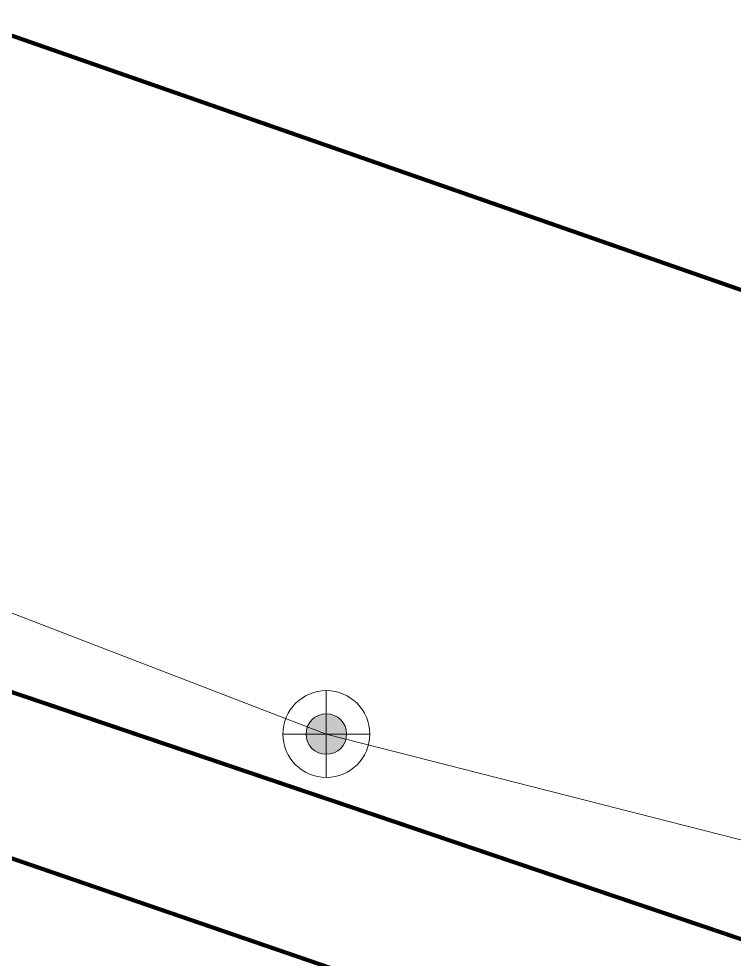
# Model space of a CAD drawing. Header units: inches. Extents: x 350994 to 353538, y 1581369 to 1583842.
# Drawn here: x 351835.69 to 351852.97, y 1583049.48 to 1583072.21 of the extents above; entities that cross this region are included whole.
import ezdxf

# ---------------------------------------------------------------- set-up
doc = ezdxf.new("R2010")
doc.units = ezdxf.units.IN
doc.header["$MEASUREMENT"] = 0
doc.linetypes.add('1', pattern=[0])
doc.linetypes.add('ACAD_ISO03W100', pattern=[30, 12, -18])
for name, color, linetype in [('CW', 94, '1'), ('EP TF', 5, 'Continuous'), ("ROAD'S", 1, '1')]:
    doc.layers.add(name, color=color, linetype=linetype)
doc.styles.get("Standard").update_dxf_attribs({"font": 'arial.ttf'})
doc.linetypes.add('SILT_FENCE', pattern='A,0.5,-0.2,["EP",Standard,S=0.1,R=0,X=-0.1,Y=-0.05],-0.2', length=0.9)

# ---------------------------------------------------------------- blocks, each defined once
blk = doc.blocks.new('EP1')
at = {"layer": 'EP TF', "lineweight": 5}
h = blk.add_hatch(color=252, dxfattribs=at)
edge = h.paths.add_edge_path()
edge.add_arc((351339.771, 1583222.914), 0.49, 0, 360)
at = {"layer": 'EP TF', "color": 252, "lineweight": 5}
for points in [[(351339.771, 1583223.964), (351339.771, 1583221.864)], [(351338.721, 1583222.914), (351340.821, 1583222.914)]]:
    blk.add_lwpolyline(points, dxfattribs=at)
for radius in [1.05, 0.49]:
    blk.add_circle((351339.771, 1583222.914), radius, dxfattribs=at)

msp = doc.modelspace()

# ---------------------------------------------------------------- linework, layer by layer
at = {"layer": 'CW', "color": 156, "linetype": 'ACAD_ISO03W100', "lineweight": 5, "ltscale": 0.1, "const_width": 0.1, "elevation": 92.972}
msp.add_lwpolyline([(351812.907, 1583459.527), (351867.413, 1583432.724), (351890.802, 1583483.779), (352001.478, 1583425.265), (352052.368, 1583395.589), (351946.604, 1583130.225), (351913.221, 1583044.697), (351772.269, 1583093.875), (351699.426, 1583117.529), (351652.223, 1583132.858), (351705.788, 1583242.393)], dxfattribs=at)
at = {"layer": 'EP TF', "color": 252, "linetype": 'SILT_FENCE', "lineweight": 5, "ltscale": 6, "elevation": 98.457}
msp.add_lwpolyline([(351860.599, 1583050.457), (351843.117, 1583054.927), (351805.428, 1583069.434), (351749.996, 1583088.043), (351693.324, 1583107.195), (351559.818, 1583166.634), (351530.996, 1583175.986), (351505.516, 1583184.189), (351479.554, 1583192.598), (351455.022, 1583200.395), (351427.507, 1583209.446), (351401.181, 1583217.744), (351377.104, 1583229.332), (351383.888, 1583253.394), (351390.184, 1583276.102), (351398.171, 1583304.68), (351406.613, 1583334.671), (351412.571, 1583355.244), (351419.656, 1583379.976), (351427.743, 1583409.247), (351437.315, 1583441.687)], dxfattribs=at)
at = {"layer": "ROAD'S", "lineweight": 5, "const_width": 0.1}
for points in [[(351517.169, 1583044.812), (351531.414, 1583088.393), (351531.414, 1583088.393), (351551.56, 1583146.396), (351552.993, 1583149.008), (351553.712, 1583149.373), (351554.606, 1583149.396), (351563.725, 1583145.397), (351851.7, 1583046.356)], [(351770.075, 1583078.121), (351855.171, 1583049.28), (351903.695, 1583032.861), (351913.599, 1583029.535)]]:
    msp.add_lwpolyline(points, dxfattribs=at)

# ---------------------------------------------------------------- block references
at = {"layer": 'EP TF', "color": 1, "lineweight": 5}
msp.add_blockref('EP1', (503.346, -167.987, 98.457), dxfattribs=at)

doc.saveas('drawing.dxf')
